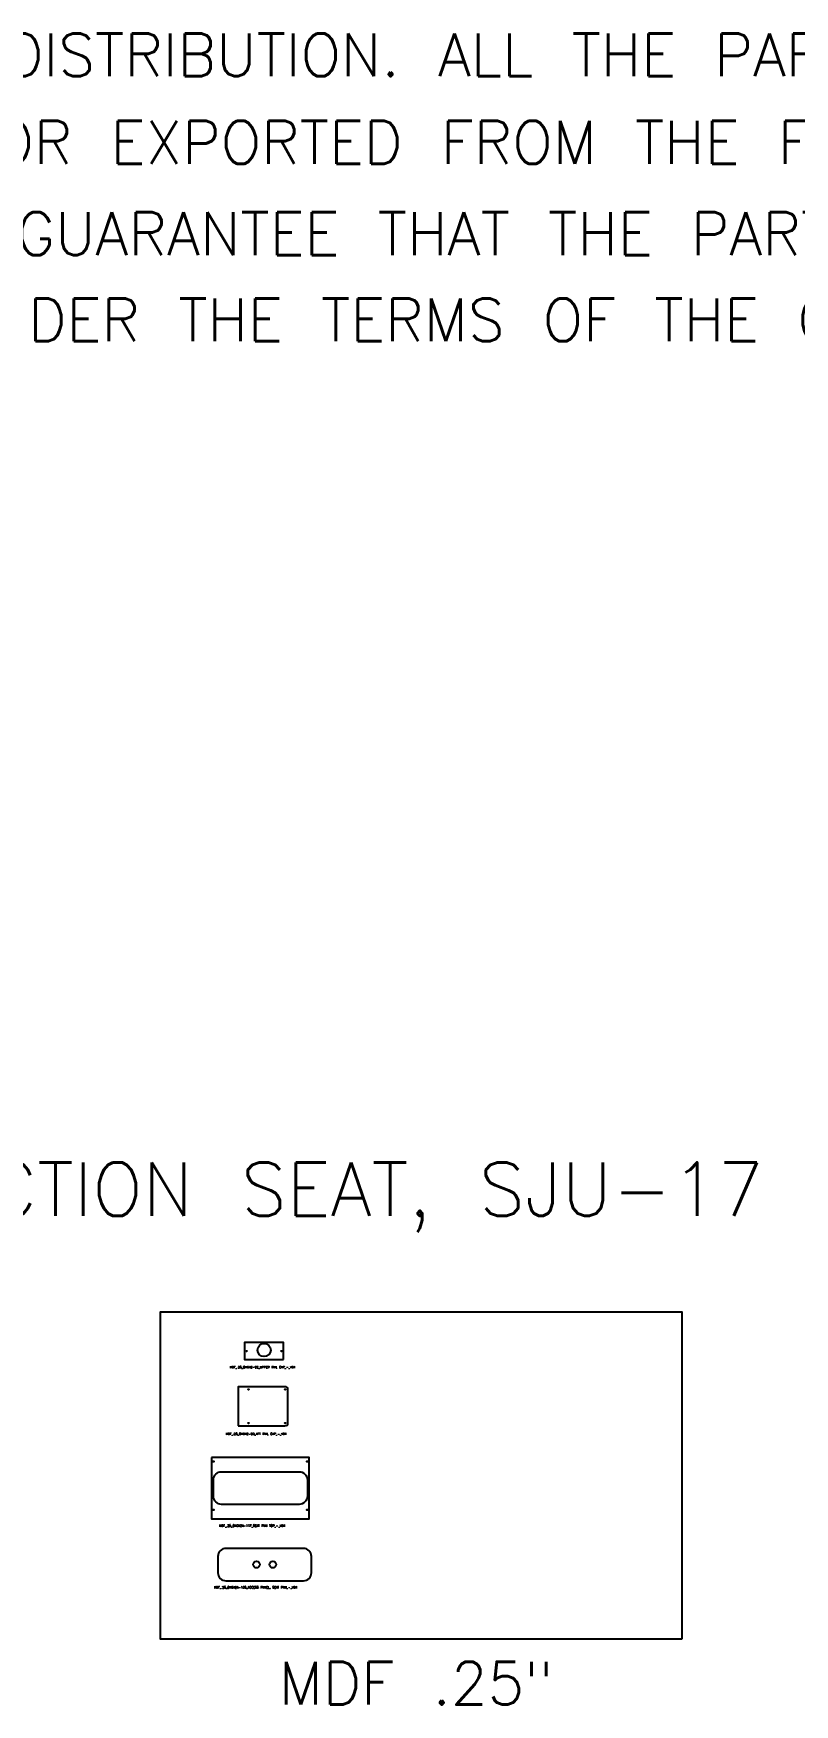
# Model space of a CAD drawing. Header units: inches. Extents: x 109 to 1721, y 29 to 669.
# Drawn here: x 733 to 873, y 35.3 to 342.2 of the extents above; entities that cross this region are included whole.
import ezdxf
from ezdxf.enums import TextEntityAlignment as Align

# ---------------------------------------------------------------- set-up
doc = ezdxf.new("R2010")
doc.units = ezdxf.units.IN
doc.header["$LTSCALE"] = 0.03937
doc.header["$MEASUREMENT"] = 0
doc.layers.add('Cockpit Plans', color=6, linetype='Continuous')
doc.styles.get("Standard").update_dxf_attribs({"font": 'txt.shx'})

msp = doc.modelspace()

# ---------------------------------------------------------------- linework, layer by layer
at = {"color": 0, "linetype": 'ByBlock', "lineweight": -2}
msp.add_lwpolyline([(852.32, 47.32), (852.32, 107.32), (756.32, 107.32), (756.32, 47.32)], close=True, dxfattribs=at)
for points in [[(779.03, 98.61), (779.03, 101.75), (771.86, 101.75), (771.86, 98.61)], [(765.78, 80.64), (765.78, 69.39), (783.74, 69.39), (783.74, 80.64)]]:
    msp.add_lwpolyline(points, close=True)
for points in [[(770.71, 86.46), (779.27, 86.46, 0.45804), (779.84, 86.96), (779.84, 93.13, 0.371185), (779.34, 93.63), (770.71, 93.63)], [(767.63, 78.02), (781.9, 78.02, -0.414214), (783.4, 76.52), (783.4, 73.52, -0.414214), (781.9, 72.02), (767.63, 72.02, -0.414214), (766.13, 73.52), (766.13, 76.52, -0.414214)], [(766.96, 59.47, 0.414214), (768.43, 58), (782.69, 58, 0.414214), (784.16, 59.47), (784.16, 62.47, 0.414214), (782.69, 63.94), (768.43, 63.94, 0.414214), (766.96, 62.47)]]:
    msp.add_lwpolyline(points, format="xyb", close=True)
for centre, radius in [((775.45, 100.36), 1.21), ((772.24, 100.18), 0.0625), ((778.66, 100.18), 0.0625), ((772.57, 93.13), 0.0625), ((779.32, 93.13), 0.0625), ((772.57, 86.96), 0.0625), ((779.32, 86.96), 0.0625), ((766.16, 79.89), 0.0625), ((783.37, 79.89), 0.0625), ((766.16, 71.02), 0.0625), ((783.37, 71.02), 0.0625), ((774.06, 60.97), 0.625), ((777.06, 60.97), 0.625)]:
    msp.add_circle(centre, radius)

# ---------------------------------------------------------------- texts
at = {"color": 0}
msp.add_text('OH3A2 - ASSY, EJECTION SEAT, SJU-17', height=9.8425, dxfattribs=at).set_placement((585.5, 124.99))
for s, height, p in [('MDF_.25_OH3A2-22_UPPER RAIL CAP_-_V94', 0.3937, (769.13, 97.03)), ('MDF_.25_OH3A2-23_AFT RAIL CAP_-_V94', 0.3937, (768.39, 84.76)), ('MDF_.25_OH3A2A-117_SEAT PAN TOP_-_V94', 0.3937, (767.21, 67.9)), ('MDF_.25_OH3A2A-138_ACCESS PANEL, SEAT PAN_-_V94', 0.3937, (766.25, 56.59)), ('MDF .25"', 7.874, (778.13, 35.25))]:
    msp.add_text(s, height=height).set_placement(p)
at = {"layer": 'Cockpit Plans', "color": 4, "linetype": 'ByBlock'}
for s, p in [('DISCLAIMER: THIS IS NOT AN OFFICIAL OPENHORNET DISTRIBUTION. ALL THE PARTS HAVE BEEN ', (700.86, 334.28)), ('CONVERTED FROM THE SVG FILES AND/OR EXPORTED FROM THE FUSION360 MODEL BY ME.', (760.74, 318.22)), ("ALTHOUGH I TRIED MY BEST I CAN'T GUARANTEE THAT THE PARTS ARE ERROR FREE, SO USE AT YOUR OWN RISK.", (840.61, 301.45)), ('YOU CAN USE OR SHARE THIS FILE UNDER THE TERMS OF THE OPENHORNET LICENSE DISTRIBUTION.', (793.3, 285.63))]:
    msp.add_text(s, height=7.874, dxfattribs=at).set_placement(p, align=Align.CENTER)

doc.saveas('drawing.dxf')
